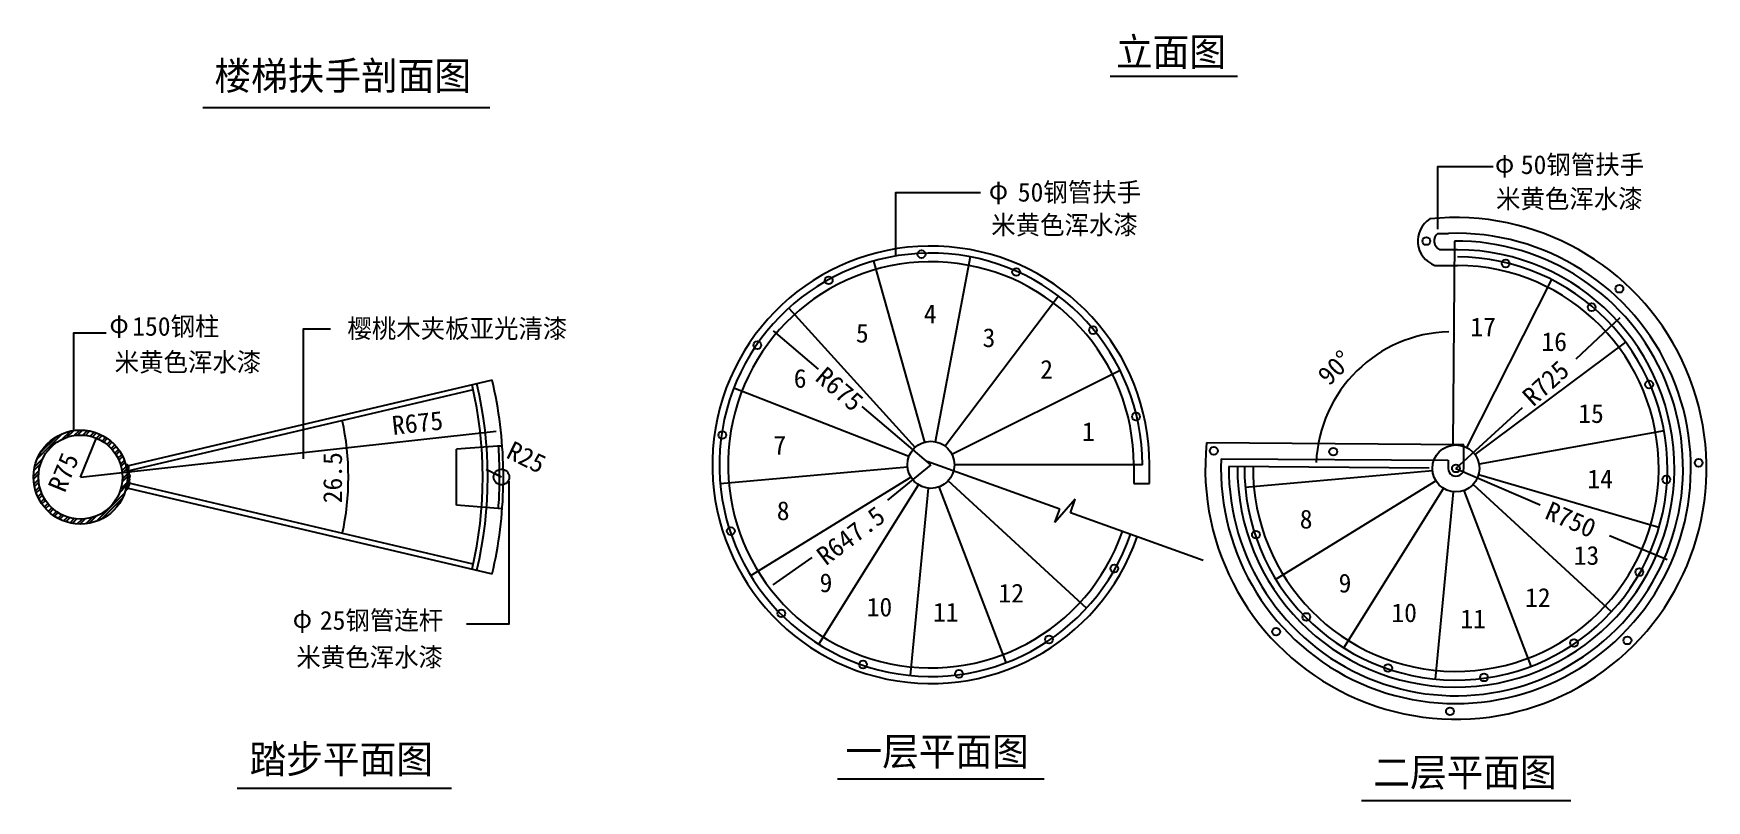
# Model space of a CAD drawing. Header units: metres. Extents: x -6406 to -945, y -4522 to 2141.
# Drawn here: x -6315 to -974, y -4522 to -2076 of the extents above; entities that cross this region are included whole.
import ezdxf

# ---------------------------------------------------------------- set-up
doc = ezdxf.new("R2010")
doc.units = ezdxf.units.M
for name, color, linetype in [('3', 3, 'Continuous'), ('4', 4, 'Continuous'), ('7', 7, 'Continuous'), ('BH', 3, 'Continuous'), ('DIM', 3, 'Continuous'), ('TEXT', 3, 'Continuous'), ('Z', 4, 'Continuous')]:
    doc.layers.add(name, color=color, linetype=linetype)

msp = doc.modelspace()

# ---------------------------------------------------------------- linework, layer by layer
msp.add_line((-4796.87, -3502.83), (-4796.87, -3512.58))
at = {"layer": '3'}
for p, q in [((-1831.54, -2712.98), (-1798.22, -2712.98)), ((-1768.74, -2765.11), (-1825.25, -2765.11)), ((-1841.55, -2815.11), (-1769.11, -2815.11)), ((-4911.25, -3212.17), (-6015.09, -3471.52)), ((-4818.48, -3390.26), (-4964.77, -3401.12)), ((-4964.77, -3580.09), (-4964.77, -3401.12)), ((-1748.67, -3387.23), (-2570.07, -3381.46)), ((-1749.2, -3462.77), (-1748.67, -3387.23)), ((-3038.59, -3592.22), (-3462.02, -3440.26)), ((-2802.67, -3451.18), (-2802.67, -3511.18)), ((-2752.67, -3511.18), (-2752.67, -3451.18)), ((-2523.57, -3431.79), (-1799.02, -3436.88)), ((-1799.02, -3436.88), (-1799.2, -3462.42)), ((-4911.25, -3768.34), (-6015.09, -3508.99)), ((-2802.67, -3511.18), (-2752.67, -3511.18)), ((-2989.07, -3561.17), (-3054.11, -3635.46)), ((-3004.59, -3604.42), (-2989.07, -3561.17)), ((-4818.55, -3591.15), (-4964.77, -3580.09)), ((-3054.11, -3635.46), (-3038.59, -3592.22)), ((-2581.16, -3756.37), (-3004.59, -3604.42))]:
    msp.add_line(p, q, dxfattribs=at)
for centre, radius, start, end in [((-1774.2, -3462.59), 800, 174.18, 95.95), ((-1813.06, -2737.2), 82.96, 122.08, 249.91), ((-1774.2, -3462.59), 750, 177.65, 91.84), ((-1813.06, -2737.2), 30.46, 127.34, 246.41), ((-3450.17, -3451.18), 697.5, 360, 340.77), ((-1774.2, -3462.59), 697.5, 179.55, 89.55), ((-3450.17, -3451.18), 647.5, 360, 340.81), ((-1774.2, -3462.59), 647.5, 179.55, 89.55), ((-6164.77, -3490.26), 1284, 346.78, 13.22), ((-6164.77, -3490.26), 1300, 346.78, 13.22), ((-6019.28, -3459.87), 9.31, 317.92, 95.16), ((-6018.67, -3474.4), 10.42, 325.74, 81.18), ((-6164.77, -3490.26), 1338, 358.96, 1.04), ((-6164.77, -3490.26), 1350, 358.97, 1.03), ((-1774.2, -3462.59), 25, 179.6, 359.6), ((-6022.71, -3520.98), 11.09, 280.63, 55.84), ((-6015.54, -3487.37), 8.97, 314.49, 88.08), ((-6017.13, -3510.41), 9.75, 302.65, 78.25), ((-6017.03, -3499.11), 9.43, 324.7, 76.16)]:
    msp.add_arc(centre, radius, start, end, dxfattribs=at)
at = {"layer": '4'}
for p, q in [((-1779.09, -2737.61), (-1784.18, -3387.6)), ((-4850.56, -3181.48), (-6011.8, -3454.32)), ((-4830.45, -3391.15), (-4818.48, -3390.26)), ((-1859.76, -3462.01), (-2499.18, -3457)), ((-6012.8, -3525.96), (-4850.56, -3799.04)), ((-4818.55, -3591.15), (-4830.52, -3590.26))]:
    msp.add_line(p, q, dxfattribs=at)
for centre, radius in [((-6164.77, -3490.26), 150), ((-4820.77, -3490.26), 25)]:
    msp.add_circle(centre, radius, dxfattribs=at)
for centre, radius, start, end in [((-1774.2, -3462.59), 725, 179.56, 90.39), ((-6164.77, -3490.26), 1350, 1.03, 13.22), ((-6164.77, -3490.26), 1338, 1.04, 4.25), ((-6164.77, -3490.26), 1350, 346.78, 358.97), ((-6164.77, -3490.26), 1338, 355.71, 358.96)]:
    msp.add_arc(centre, radius, start, end, dxfattribs=at)
at = {"layer": '7'}
for p, q in [((-3633.7, -2801.61), (-3470.56, -3379)), ((-3325.22, -2787.84), (-3436.29, -3377.47)), ((-1468.88, -2860.59), (-1740.27, -3395.7)), ((-3042.9, -2912.89), (-3404.92, -3391.37)), ((-3903.77, -2951.3), (-3500.57, -3395.64)), ((-1232.74, -3059.54), (-1714.04, -3417.81)), ((-2845.8, -3150.58), (-3383.02, -3417.78)), ((-4078.91, -3205.6), (-3520.03, -3423.89)), ((-1109.91, -3342.84), (-1700.39, -3449.29)), ((-4122.49, -3511.29), (-3524.87, -3457.86)), ((-2775.17, -3451.18), (-3375.17, -3451.18)), ((-2446.52, -3522.71), (-1848.9, -3469.27)), ((-4025.37, -3804.4), (-3514.08, -3490.42)), ((-3807.89, -4023.6), (-3489.92, -3514.78)), ((-3209.52, -4081.82), (-3423.43, -3521.25)), ((-2953.86, -3908.67), (-3395.03, -3502.01)), ((-2349.4, -3815.82), (-1838.11, -3501.84)), ((-1277.89, -3920.09), (-1719.05, -3513.43)), ((-1126.08, -3651.2), (-1702.19, -3483.55)), ((-3515.55, -4123), (-3457.44, -3525.82)), ((-2131.92, -4035.01), (-1813.94, -3526.2)), ((-1839.57, -4134.42), (-1781.46, -3537.24)), ((-1533.55, -4093.24), (-1747.46, -3532.66))]:
    msp.add_line(p, q, dxfattribs=at)
for centre, radius in [((-3480.15, -2779.35), 12.5), ((-1868.52, -2737.61), 12.5), ((-3177.83, -2836.29), 12.5), ((-1615.26, -2809.14), 12.5), ((-3776.2, -2862.99), 12.5), ((-1252.33, -2889.64), 12.5), ((-1340.89, -2948.3), 12.5), ((-2932.5, -3021.91), 12.5), ((-4004.02, -3069.72), 12.5), ((-1157.2, -3195.07), 12.5), ((-2795.5, -3297.36), 12.5), ((-6164.77, -3490.26), 134), ((-4115.94, -3356.27), 12.5), ((-3450.17, -3451.18), 75), ((-2547.17, -3406.62), 12.5), ((-2165.79, -3409.3), 12.5), ((-1774.2, -3462.59), 75), ((-1774.2, -3462.59), 12.5), ((-999.4, -3444.89), 12.5), ((-1102.62, -3497.83), 12.5), ((-4088.54, -3662.69), 12.5), ((-2412.57, -3674.1), 12.5), ((-2864.55, -3781.79), 12.5), ((-1188.58, -3793.21), 12.5), ((-3927.56, -3924.84), 12.5), ((-2251.58, -3936.26), 12.5), ((-3073.06, -4007.99), 12.5), ((-2348.13, -3983.39), 12.5), ((-1226.71, -4011.12), 12.5), ((-1397.09, -4019.41), 12.5), ((-3666.67, -4087.87), 12.5), ((-3360.48, -4117.67), 12.5), ((-1990.7, -4099.29), 12.5), ((-1684.51, -4129.09), 12.5), ((-1793.35, -4237.36), 12.5)]:
    msp.add_circle(centre, radius, dxfattribs=at)
for centre, start, end in [((-3450.17, -3451.18), 360, 340.79), ((-1774.2, -3462.59), 179.55, 89.55)]:
    msp.add_arc(centre, 675, start, end, dxfattribs=at)
at = {"layer": 'BH'}
for p, q in [((-6303.03, -3432.08), (-6222.95, -3352)), ((-6294.16, -3414.37), (-6240.66, -3360.87)), ((-6222.69, -3369.42), (-6197.04, -3343.77)), ((-6207.78, -3363.35), (-6186.23, -3341.8)), ((-6184.47, -3357.71), (-6167.03, -3340.27)), ((-6174.53, -3356.61), (-6158.31, -3340.4)), ((-6156.74, -3356.5), (-6142.2, -3341.96)), ((-6148.63, -3357.23), (-6134.7, -3343.3)), ((-6133.65, -3359.92), (-6120.62, -3346.9)), ((-6126.67, -3361.79), (-6114, -3349.11)), ((-6113.61, -3366.41), (-6101.47, -3354.27)), ((-6107.49, -3369.12), (-6095.55, -3357.18)), ((-6095.96, -3375.27), (-6084.34, -3363.65)), ((-6090.55, -3378.69), (-6079.03, -3367.18)), ((-6080.36, -3386.19), (-6068.99, -3374.82)), ((-6075.58, -3390.25), (-6064.25, -3378.92)), ((-6066.65, -3399), (-6055.33, -3387.68)), ((-6062.5, -3403.68), (-6051.15, -3392.33)), ((-6054.81, -3413.67), (-6043.34, -3402.2)), ((-6051.29, -3418.99), (-6039.72, -3407.42)), ((-6314.76, -3488), (-6297.32, -3470.56)), ((-6313.23, -3468.8), (-6291.68, -3447.25)), ((-6311.26, -3457.99), (-6285.61, -3432.34)), ((-6044.93, -3430.31), (-6033.08, -3418.45)), ((-6042.11, -3436.32), (-6030.06, -3424.28)), ((-6037.24, -3449.13), (-6024.7, -3436.59)), ((-6035.23, -3455.97), (-6022.38, -3443.11)), ((-6032.22, -3470.63), (-6018.52, -3456.93)), ((-6031.29, -3478.54), (-6017.04, -3464.29)), ((-6314.63, -3496.72), (-6298.42, -3480.5)), ((-6313.07, -3512.83), (-6298.53, -3498.29)), ((-6311.73, -3520.33), (-6297.8, -3506.4)), ((-6308.13, -3534.41), (-6295.11, -3521.38)), ((-6040.78, -3541.06), (-6017.28, -3517.56)), ((-6036.05, -3527.49), (-6015.73, -3507.17)), ((-6031.63, -3505.4), (-6014.78, -3488.55)), ((-6030.89, -3495.81), (-6015.12, -3480.05)), ((-6305.92, -3541.03), (-6293.24, -3528.36)), ((-6300.76, -3553.56), (-6288.62, -3541.42)), ((-6297.85, -3559.48), (-6285.91, -3547.54)), ((-6291.38, -3570.69), (-6279.76, -3559.07)), ((-6287.85, -3576), (-6276.34, -3564.48)), ((-6280.21, -3586.04), (-6268.84, -3574.67)), ((-6113.13, -3631.09), (-6023.94, -3541.9)), ((-6097.56, -3624.35), (-6030.68, -3557.47)), ((-6276.11, -3590.78), (-6264.78, -3579.45)), ((-6267.35, -3599.7), (-6256.03, -3588.38)), ((-6262.7, -3603.88), (-6251.35, -3592.53)), ((-6252.83, -3611.69), (-6241.36, -3600.22)), ((-6247.61, -3615.31), (-6236.04, -3603.74)), ((-6236.58, -3621.95), (-6224.72, -3610.1)), ((-6230.75, -3624.97), (-6218.71, -3612.92)), ((-6218.44, -3630.33), (-6205.9, -3617.79)), ((-6211.92, -3632.65), (-6199.06, -3619.8)), ((-6198.1, -3636.51), (-6184.4, -3622.81)), ((-6190.74, -3637.99), (-6176.5, -3623.74)), ((-6174.98, -3639.91), (-6159.22, -3624.14)), ((-6166.48, -3640.25), (-6149.63, -3623.4)), ((-6147.86, -3639.3), (-6127.54, -3618.98)), ((-6137.47, -3637.75), (-6113.97, -3614.25))]:
    msp.add_line(p, q, dxfattribs=at)
at = {"layer": 'DIM'}
for p, q in [((-1250.94, -2982.69), (-1391.67, -3114.03)), ((-3953.57, -3024.34), (-3809.87, -3146.18)), ((-3450.17, -3451.18), (-3668.99, -3265.63)), ((-1774.2, -3462.59), (-1561.94, -3267.92)), ((-6164.77, -3490.26), (-4837.81, -3343.97)), ((-6164.77, -3490.26), (-6113.59, -3365.33)), ((-4828.19, -3487.55), (-4870.18, -3466.1)), ((-3450.17, -3451.18), (-3588.38, -3563.48)), ((-1774.2, -3462.59), (-1505.76, -3578.79)), ((-4820.77, -3490.26), (-4843.23, -3479.28)), ((-1099.68, -3754.56), (-1283.67, -3677.44)), ((-3953.78, -3833.84), (-3828.68, -3746.84))]:
    msp.add_line(p, q, dxfattribs=at)
for centre, radius, start, end in [((-1784.77, -3462.59), 435.91, 91.52, 177.58), ((-6164.77, -3490.26), 855.26, 347.78, 12.22)]:
    msp.add_arc(centre, radius, start, end, dxfattribs=at)
at = {"layer": 'TEXT'}
for p, q in [((-2877.97, -2211.74), (-2470.9, -2211.74)), ((-5774.12, -2311.16), (-4858, -2311.16)), ((-5664.45, -4482.54), (-4980.89, -4482.54)), ((-3748.35, -4452.22), (-3088.41, -4452.22)), ((-2075.98, -4521.71), (-1407.53, -4521.71))]:
    msp.add_line(p, q, dxfattribs=at)
for points in [[(-1832.03, -2700.02), (-1832.03, -2499.58), (-1654.81, -2499.58)], [(-3562.44, -2784.79), (-3562.44, -2582.93), (-3292.17, -2582.93)], [(-6186.23, -3343.06), (-6186.23, -3030.35), (-6082.2, -3030.35)], [(-5452.5, -3431.92), (-5452.5, -3017.97), (-5366.99, -3017.97)], [(-4796.87, -3512.58), (-4796.87, -3959.63), (-4932.62, -3959.63)]]:
    msp.add_lwpolyline(points, dxfattribs=at)

# ---------------------------------------------------------------- texts
at = {"layer": '4'}
for s, rotation, p in [('90°', 44.55, (-2179.4, -3202.01)), ('R675', 319.7, (-3823.18, -3179.56)), ('R725', 42.53, (-1527.47, -3267.98)), ('R675', 6.29, (-5166.87, -3356.03)), ('R75', 67.72, (-6214.78, -3542.96)), ('26.5', 90, (-5330, -3574.01)), ('R25', 333.95, (-4809.35, -3426.87)), ('R750', 336.59, (-1494.19, -3620.82)), ('R647.5', 37.23, (-3785.15, -3774.8))]:
    msp.add_text(s, height=60, rotation=rotation, dxfattribs=at).set_placement(p)
at = {"layer": 'TEXT'}
for s, p in [('50钢管扶手', (-1567.11, -2523.83)), ('φ', (-1649.78, -2519.57)), ('φ', (-3265.44, -2604.5)), ('50钢管扶手', (-3172.72, -2611.67)), ('米黄色浑水漆', (-1646.19, -2632.77)), ('米黄色浑水漆', (-3257.55, -2716.12)), ('φ', (-6072.45, -3030.87)), ('150钢柱', (-5999.56, -3039.57)), ('樱桃木夹板亚光清漆', (-5312.64, -3046.61)), ('4', (-3472.9, -2999.98)), ('17', (-1728.2, -3041.29)), ('5', (-3689.44, -3061.29)), ('3', (-3285.23, -3075.72)), ('16', (-1501.24, -3088.4)), ('米黄色浑水漆', (-6055.64, -3153.41)), ('6', (-3887.93, -3205.56)), ('2', (-3101.17, -3176.7)), ('15', (-1383.78, -3317.61)), ('7', (-3952.89, -3418.35)), ('1', (-2967.64, -3375.07)), ('14', (-1354.68, -3526.06)), ('8', (-3942.07, -3627.53)), ('8', (-2272.79, -3654.28)), ('13', (-1398.34, -3769.99)), ('9', (-3805.43, -3857.29)), ('12', (-3234.36, -3890.25)), ('9', (-2148.69, -3858.37)), ('12', (-1553.56, -3904.18)), ('10', (-3655.19, -3934.73)), ('11', (-3443.51, -3950.87)), ('10', (-1980.28, -3952.82)), ('φ', (-5487.48, -3971.18)), ('25钢管连杆', (-5400.54, -3977.11)), ('11', (-1760.13, -3972.21)), ('米黄色浑水漆', (-5475.54, -4094.4))]:
    msp.add_text(s, height=60, dxfattribs=at).set_placement(p)
at = {"layer": 'Z'}
for s, p in [('立面图', (-2859.21, -2179.53)), ('楼梯扶手剖面图', (-5737.08, -2255.55)), ('一层平面图', (-3722.53, -4410.09)), ('踏步平面图', (-5624.8, -4435)), ('二层平面图', (-2037.63, -4476.76))]:
    msp.add_text(s, height=90, dxfattribs=at).set_placement(p)

doc.saveas('drawing.dxf')
